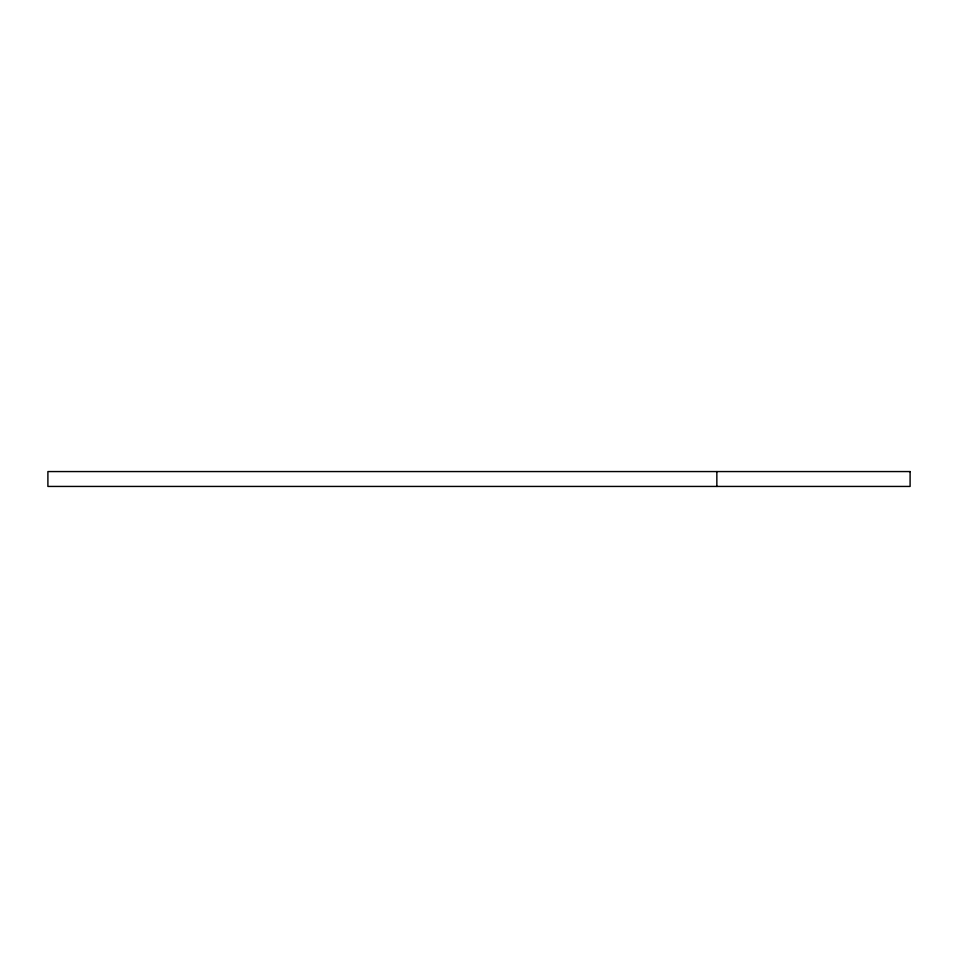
<?xml version="1.0" encoding="UTF-8"?>
<svg xmlns="http://www.w3.org/2000/svg" width="958" height="958" viewBox="0 0 958 958"><rect width="100%" height="100%" fill="white"/><g stroke="black" fill="none" stroke-linecap="round" stroke-linejoin="round"><path stroke-width="1.44" d="M716.847 471.564L716.847 486.436M910.1 471.564L47.9 471.564L47.9 486.436L910.1 486.436L910.1 471.564"/></g></svg>
